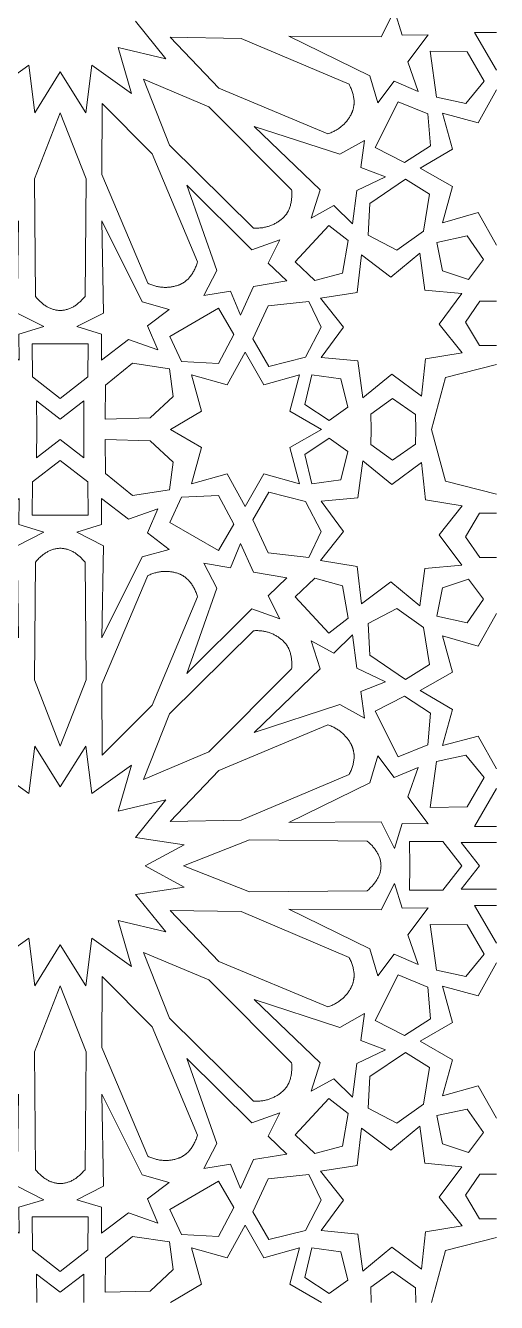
# Model space of a CAD drawing. Header units: millimetres. Extents: x -169 to 2587, y -2213 to 542.
# Drawn here: x 2091 to 2587, y -2213 to -870 of the extents above; entities that cross this region are included whole.
import ezdxf

# ---------------------------------------------------------------- set-up
doc = ezdxf.new("R2010")
doc.units = ezdxf.units.MM

msp = doc.modelspace()

# ---------------------------------------------------------------- linework, layer by layer
at = {"color": 1, "lineweight": 20}
for points in [[(2515.2, -879.5), (2487.8, -879.8), (2479.8, -853.8), (2465.7, -881.7), (2368.7, -880.9), (2454, -922.7), (2462.2, -951.1), (2479.4, -928.1), (2504.8, -939), (2493.7, -907.9)], [(2432.1, -931.5), (2318.4, -883.3), (2243.6, -882), (2295, -935.7), (2409.6, -983.6), (2410.7, -983.3), (2411.8, -982.9), (2412.8, -982.5), (2413.8, -982), (2414.8, -981.6), (2415.8, -981.1), (2416.7, -980.6), (2417.6, -980.1), (2418.5, -979.6), (2419.4, -979.1), (2420.3, -978.6), (2421.1, -978), (2421.9, -977.4), (2422.7, -976.8), (2423.5, -976.2), (2424.2, -975.6), (2425, -975), (2425.7, -974.3), (2426.4, -973.7), (2427.1, -973), (2427.7, -972.3), (2428.4, -971.6), (2429, -970.9), (2429.6, -970.2), (2430.2, -969.4), (2430.7, -968.7), (2431.3, -967.9), (2431.8, -967.2), (2432.3, -966.4), (2432.8, -965.6), (2433.3, -964.8), (2433.8, -963.9), (2434.3, -963), (2434.5, -962.5), (2434.7, -962), (2435, -961.5), (2435.2, -961.1), (2435.4, -960.6), (2435.5, -960.1), (2435.7, -959.6), (2435.9, -959.1), (2436, -958.6), (2436.2, -958.1), (2436.3, -957.7), (2436.4, -957.2), (2436.6, -956.7), (2436.7, -956.2), (2436.8, -955.7), (2436.8, -955.2), (2436.9, -954.7), (2437, -954.2), (2437.1, -953.7), (2437.1, -953.2), (2437.2, -952.7), (2437.2, -952.2), (2437.2, -951.2), (2437.2, -950.2), (2437.2, -949.2), (2437.2, -948.2), (2437.1, -947.2), (2437, -946.2), (2436.8, -945.2), (2436.6, -944.2), (2436.4, -943.1), (2436.2, -942.1), (2435.9, -941.1), (2435.6, -940), (2435.2, -939), (2434.9, -937.9), (2434.5, -936.9), (2434.1, -935.8), (2433.6, -934.8), (2433.1, -933.7), (2432.6, -932.6)], [(2524.2, -944.9), (2555, -951.7), (2574.4, -928.3), (2556.2, -897.4), (2517.3, -896.8)], [(2371.5, -1042.5), (2284.3, -955.3), (2215.5, -926.3), (2243.1, -995.4), (2331.3, -1082.7), (2332.5, -1082.7), (2333.6, -1082.8), (2334.7, -1082.8), (2335.8, -1082.7), (2336.9, -1082.7), (2338, -1082.6), (2339, -1082.5), (2340, -1082.4), (2341.1, -1082.3), (2342.1, -1082.1), (2343.1, -1081.9), (2344, -1081.7), (2345, -1081.5), (2346, -1081.2), (2346.9, -1081), (2347.8, -1080.7), (2348.7, -1080.3), (2349.6, -1080), (2350.5, -1079.6), (2351.4, -1079.3), (2352.3, -1078.9), (2353.1, -1078.5), (2354, -1078), (2354.8, -1077.6), (2355.6, -1077.1), (2356.4, -1076.6), (2357.2, -1076.1), (2358, -1075.6), (2358.8, -1075), (2359.5, -1074.5), (2360.3, -1073.9), (2361, -1073.3), (2361.8, -1072.6), (2362.2, -1072.2), (2362.6, -1071.9), (2363, -1071.5), (2363.3, -1071.1), (2363.7, -1070.8), (2364, -1070.4), (2364.4, -1070), (2364.7, -1069.6), (2365, -1069.2), (2365.4, -1068.8), (2365.7, -1068.4), (2366, -1068), (2366.3, -1067.6), (2366.5, -1067.2), (2366.8, -1066.7), (2367.1, -1066.3), (2367.3, -1065.9), (2367.6, -1065.5), (2367.8, -1065), (2368.1, -1064.6), (2368.3, -1064.1), (2368.5, -1063.7), (2368.9, -1062.8), (2369.3, -1061.8), (2369.6, -1060.9), (2370, -1059.9), (2370.3, -1059), (2370.5, -1058), (2370.8, -1057), (2371, -1055.9), (2371.1, -1054.9), (2371.3, -1053.8), (2371.4, -1052.8), (2371.5, -1051.7), (2371.6, -1050.6), (2371.7, -1049.5), (2371.7, -1048.4), (2371.7, -1047.2), (2371.7, -1046.1), (2371.6, -1044.9), (2371.6, -1043.7)], [(2272.5, -1118.4), (2224.8, -1004.5), (2172.2, -951.7), (2171.7, -1026.4), (2220.3, -1140.7), (2221.3, -1141.2), (2222.3, -1141.6), (2223.4, -1142), (2224.4, -1142.4), (2225.4, -1142.8), (2226.4, -1143.1), (2227.4, -1143.4), (2228.4, -1143.7), (2229.4, -1144), (2230.4, -1144.2), (2231.4, -1144.4), (2232.4, -1144.6), (2233.4, -1144.7), (2234.3, -1144.8), (2235.3, -1144.9), (2236.3, -1145), (2237.2, -1145.1), (2238.2, -1145.1), (2239.2, -1145.1), (2240.1, -1145.1), (2241, -1145), (2242, -1144.9), (2242.9, -1144.9), (2243.9, -1144.7), (2244.8, -1144.6), (2245.7, -1144.5), (2246.6, -1144.3), (2247.6, -1144.1), (2248.5, -1143.9), (2249.4, -1143.6), (2250.3, -1143.4), (2251.2, -1143.1), (2252.2, -1142.8), (2252.7, -1142.6), (2253.2, -1142.4), (2253.7, -1142.2), (2254.2, -1142), (2254.6, -1141.8), (2255.1, -1141.5), (2255.6, -1141.3), (2256, -1141.1), (2256.5, -1140.8), (2256.9, -1140.6), (2257.4, -1140.3), (2257.8, -1140), (2258.2, -1139.8), (2258.6, -1139.5), (2259, -1139.2), (2259.4, -1138.9), (2259.8, -1138.6), (2260.2, -1138.3), (2260.6, -1138), (2261, -1137.6), (2261.4, -1137.3), (2261.7, -1137), (2262.5, -1136.3), (2263.2, -1135.6), (2263.8, -1134.8), (2264.5, -1134), (2265.1, -1133.3), (2265.8, -1132.4), (2266.4, -1131.6), (2266.9, -1130.7), (2267.5, -1129.8), (2268, -1128.9), (2268.5, -1127.9), (2269, -1127), (2269.5, -1126), (2270, -1125), (2270.4, -1123.9), (2270.9, -1122.9), (2271.3, -1121.8), (2271.7, -1120.7), (2272.1, -1119.5)], [(2459.5, -997.9), (2490.2, -1013.7), (2517.7, -996.1), (2515, -962.7), (2483.6, -950)], [(2100.7, -1030.9), (2101.9, -1154.8), (2103.3, -1156.4), (2104.8, -1158), (2105.5, -1158.7), (2106.3, -1159.5), (2107, -1160.2), (2107.8, -1160.8), (2108.5, -1161.5), (2109.3, -1162.1), (2110, -1162.7), (2110.8, -1163.3), (2111.6, -1163.9), (2112.4, -1164.4), (2113.2, -1164.9), (2114, -1165.4), (2114.8, -1165.8), (2115.6, -1166.3), (2116.4, -1166.7), (2117.3, -1167.1), (2118.1, -1167.4), (2119, -1167.7), (2119.8, -1168), (2120.7, -1168.3), (2121.6, -1168.5), (2122.4, -1168.7), (2123.3, -1168.9), (2124.2, -1169.1), (2125.1, -1169.2), (2126.1, -1169.3), (2127, -1169.3), (2127.9, -1169.4), (2128.9, -1169.3), (2129.8, -1169.3), (2130.7, -1169.2), (2131.6, -1169.1), (2132.5, -1168.9), (2133.4, -1168.7), (2134.3, -1168.5), (2135.2, -1168.3), (2136, -1168), (2136.9, -1167.7), (2137.7, -1167.4), (2138.6, -1167.1), (2139.4, -1166.7), (2140.2, -1166.3), (2141.1, -1165.8), (2141.9, -1165.4), (2142.7, -1164.9), (2143.5, -1164.4), (2144.3, -1163.9), (2145, -1163.3), (2145.8, -1162.7), (2146.6, -1162.1), (2147.3, -1161.5), (2148.1, -1160.8), (2148.9, -1160.2), (2149.6, -1159.5), (2150.3, -1158.7), (2151.1, -1158), (2152.5, -1156.4), (2154, -1154.8), (2155.2, -1030.9), (2127.9, -961.4)], [(2435.5, -1078.4), (2416.1, -1059.1), (2392, -1072.2), (2401.7, -1042.5), (2332, -975.8), (2422.4, -1005.1), (2448.4, -990.6), (2444.4, -1018.9), (2470.2, -1028.8), (2440.2, -1043.2)], [(2452.1, -1090.2), (2453.7, -1056.9), (2491.5, -1031.4), (2516.8, -1047.2), (2510.4, -1086), (2482.3, -1106)], [(2366.4, -1138.3), (2346.7, -1119.5), (2359.1, -1095.1), (2329.6, -1105.6), (2261.1, -1037.7), (2292.8, -1127.3), (2279, -1153.6), (2307.2, -1148.9), (2317.7, -1174.4), (2331.4, -1144.1)], [(2084.5, -1221.6), (2084.4, -1194.2), (2110.5, -1186.4), (2082.6, -1172.1), (2084.1, -1075.2), (2041.7, -1160.2), (2013.3, -1168.2), (2036.1, -1185.6), (2025, -1210.9), (2056.2, -1200)], [(2171.4, -1221.6), (2171.5, -1194.2), (2145.4, -1186.4), (2173.3, -1172.1), (2171.8, -1075.2), (2214.2, -1160.2), (2242.6, -1168.2), (2219.8, -1185.6), (2230.8, -1210.9), (2199.6, -1200)], [(2410.8, -1080), (2375.1, -1118.3), (2395.9, -1137.8), (2425.1, -1130), (2431.1, -1095.8)], [(2557.6, -1136.8), (2530.4, -1127.6), (2524.4, -1097.9), (2556.2, -1091), (2573.6, -1115.7)], [(2446.6, -1261.4), (2477.1, -1236.3), (2508.2, -1259.4), (2512.6, -1220.2), (2551.2, -1214), (2527, -1183.6), (2550.6, -1151.7), (2511.9, -1148), (2506.6, -1109), (2476.1, -1134.2), (2445.1, -1111), (2440.6, -1150.3), (2402, -1156.5), (2426.2, -1186.9), (2402.6, -1218.8), (2441.3, -1222.5)], [(2243.3, -1196.6), (2294.4, -1166.9), (2310.5, -1194.7), (2294.6, -1225), (2255.6, -1223)], [(2346.7, -1164.5), (2389.5, -1159.8), (2402.6, -1186.9), (2386.3, -1218.6), (2347.4, -1228.3), (2330.8, -1199.2)], [(2127.9, -1204.3), (2098.5, -1204.3), (2098.8, -1239.1), (2127.9, -1261.8), (2157, -1239.1), (2157.4, -1204.3)], [(2369.8, -1313.5), (2379.7, -1351.7), (2342.3, -1341.2), (2322.7, -1375.6), (2303.8, -1341.2), (2266.2, -1351.7), (2276.8, -1313.5), (2244.1, -1294.4), (2276.8, -1275.3), (2266.2, -1237.1), (2303.8, -1247.6), (2322.7, -1213.2), (2342.3, -1247.6), (2379.7, -1237.1), (2369.8, -1275.3), (2402.9, -1294.4)], [(2175.5, -1248), (2203.9, -1224.9), (2242.9, -1230.8), (2246.8, -1259.8), (2222.7, -1282.4), (2175.2, -1283.7)], [(2392.9, -1237.1), (2385.5, -1268.1), (2411.2, -1285.1), (2430.6, -1270.9), (2423.4, -1241.3)], [(2455, -1310.4), (2477.8, -1326.9), (2502, -1309.9), (2502.4, -1294.4), (2502, -1278.9), (2477.8, -1261.9), (2455, -1278.4), (2455.3, -1294.4)], [(2102.9, -1324.3), (2127.9, -1305.1), (2152.9, -1324.3), (2152.6, -1294.4), (2152.9, -1264.4), (2127.9, -1283.7), (2102.9, -1264.4), (2103.2, -1294.4)], [(2175.5, -1340.8), (2203.9, -1363.9), (2242.9, -1358), (2246.8, -1329), (2222.7, -1306.3), (2175.2, -1305.1)], [(2392.9, -1351.7), (2385.5, -1320.7), (2411.2, -1303.7), (2430.6, -1317.8), (2423.4, -1347.5)], [(2127.9, -1384.5), (2098.5, -1384.5), (2098.8, -1349.7), (2127.9, -1327), (2157, -1349.7), (2157.4, -1384.5)], [(2446.6, -1327.4), (2477.1, -1352.5), (2508.2, -1329.3), (2512.6, -1368.6), (2551.2, -1374.8), (2527, -1405.2), (2550.6, -1437.1), (2511.9, -1440.8), (2506.6, -1479.8), (2476.1, -1454.6), (2445.1, -1477.8), (2440.6, -1438.5), (2402, -1432.3), (2426.2, -1401.9), (2402.6, -1370), (2441.3, -1366.3)], [(2084.5, -1367.1), (2084.4, -1394.6), (2110.5, -1402.4), (2082.6, -1416.7), (2084.1, -1513.6), (2041.7, -1428.6), (2013.3, -1420.6), (2036.1, -1403.2), (2025, -1377.9), (2056.2, -1388.8)], [(2171.4, -1367.1), (2171.5, -1394.6), (2145.4, -1402.4), (2173.3, -1416.7), (2171.8, -1513.6), (2214.2, -1428.6), (2242.6, -1420.6), (2219.8, -1403.2), (2230.8, -1377.9), (2199.6, -1388.8)], [(2243.3, -1392.2), (2294.4, -1421.9), (2310.5, -1394.1), (2294.6, -1363.8), (2255.6, -1365.8)], [(2346.7, -1424.3), (2389.5, -1429), (2402.6, -1401.9), (2386.3, -1370.2), (2347.4, -1360.5), (2330.8, -1389.6)], [(2100.7, -1557.9), (2101.9, -1434), (2103.3, -1432.3), (2104.8, -1430.8), (2105.5, -1430), (2106.3, -1429.3), (2107, -1428.6), (2107.8, -1427.9), (2108.5, -1427.3), (2109.3, -1426.7), (2110, -1426.1), (2110.8, -1425.5), (2111.6, -1424.9), (2112.4, -1424.4), (2113.2, -1423.9), (2114, -1423.4), (2114.8, -1422.9), (2115.6, -1422.5), (2116.4, -1422.1), (2117.3, -1421.7), (2118.1, -1421.4), (2119, -1421.1), (2119.8, -1420.8), (2120.7, -1420.5), (2121.6, -1420.3), (2122.4, -1420.1), (2123.3, -1419.9), (2124.2, -1419.7), (2125.1, -1419.6), (2126.1, -1419.5), (2127, -1419.4), (2127.9, -1419.4), (2128.9, -1419.4), (2129.8, -1419.5), (2130.7, -1419.6), (2131.6, -1419.7), (2132.5, -1419.9), (2133.4, -1420.1), (2134.3, -1420.3), (2135.2, -1420.5), (2136, -1420.8), (2136.9, -1421.1), (2137.7, -1421.4), (2138.6, -1421.7), (2139.4, -1422.1), (2140.2, -1422.5), (2141.1, -1422.9), (2141.9, -1423.4), (2142.7, -1423.9), (2143.5, -1424.4), (2144.3, -1424.9), (2145, -1425.5), (2145.8, -1426.1), (2146.6, -1426.7), (2147.3, -1427.3), (2148.1, -1427.9), (2148.9, -1428.6), (2149.6, -1429.3), (2150.3, -1430), (2151.1, -1430.8), (2152.5, -1432.3), (2154, -1434), (2155.2, -1557.9), (2127.9, -1627.4)], [(2366.4, -1450.4), (2346.7, -1469.3), (2359.1, -1493.7), (2329.6, -1483.2), (2261.1, -1551.1), (2292.8, -1461.5), (2279, -1435.2), (2307.2, -1439.9), (2317.7, -1414.4), (2331.4, -1444.7)], [(2272.5, -1470.4), (2224.8, -1584.3), (2172.2, -1637.1), (2171.7, -1562.4), (2220.3, -1448.1), (2221.3, -1447.6), (2222.3, -1447.2), (2223.4, -1446.8), (2224.4, -1446.4), (2225.4, -1446), (2226.4, -1445.7), (2227.4, -1445.4), (2228.4, -1445.1), (2229.4, -1444.8), (2230.4, -1444.6), (2231.4, -1444.4), (2232.4, -1444.2), (2233.4, -1444.1), (2234.3, -1444), (2235.3, -1443.9), (2236.3, -1443.8), (2237.2, -1443.7), (2238.2, -1443.7), (2239.2, -1443.7), (2240.1, -1443.7), (2241, -1443.8), (2242, -1443.9), (2242.9, -1443.9), (2243.9, -1444.1), (2244.8, -1444.2), (2245.7, -1444.3), (2246.6, -1444.5), (2247.6, -1444.7), (2248.5, -1444.9), (2249.4, -1445.1), (2250.3, -1445.4), (2251.2, -1445.7), (2252.2, -1446), (2252.7, -1446.2), (2253.2, -1446.4), (2253.7, -1446.6), (2254.2, -1446.8), (2254.6, -1447), (2255.1, -1447.3), (2255.6, -1447.5), (2256, -1447.7), (2256.5, -1448), (2256.9, -1448.2), (2257.4, -1448.5), (2257.8, -1448.8), (2258.2, -1449), (2258.6, -1449.3), (2259, -1449.6), (2259.4, -1449.9), (2259.8, -1450.2), (2260.2, -1450.5), (2260.6, -1450.8), (2261, -1451.1), (2261.4, -1451.5), (2261.7, -1451.8), (2262.5, -1452.5), (2263.2, -1453.2), (2263.8, -1454), (2264.5, -1454.7), (2265.1, -1455.5), (2265.8, -1456.4), (2266.4, -1457.2), (2266.9, -1458.1), (2267.5, -1459), (2268, -1459.9), (2268.5, -1460.8), (2269, -1461.8), (2269.5, -1462.8), (2270, -1463.8), (2270.4, -1464.9), (2270.9, -1465.9), (2271.3, -1467), (2271.7, -1468.1), (2272.1, -1469.2)], [(2410.8, -1508.8), (2375.1, -1470.5), (2395.9, -1451), (2425.1, -1458.8), (2431.1, -1493)], [(2557.6, -1452), (2530.4, -1461.2), (2524.4, -1490.9), (2556.2, -1497.8), (2573.6, -1473.1)], [(2452.1, -1498.6), (2453.7, -1531.9), (2491.5, -1557.4), (2516.8, -1541.6), (2510.4, -1502.8), (2482.3, -1482.8)], [(2371.5, -1546.3), (2284.3, -1633.5), (2215.5, -1662.5), (2243.1, -1593.4), (2331.3, -1506.1), (2332.5, -1506.1), (2333.6, -1506), (2334.7, -1506), (2335.8, -1506), (2336.9, -1506.1), (2338, -1506.2), (2339, -1506.3), (2340, -1506.4), (2341.1, -1506.5), (2342.1, -1506.7), (2343.1, -1506.9), (2344, -1507.1), (2345, -1507.3), (2346, -1507.6), (2346.9, -1507.8), (2347.8, -1508.1), (2348.7, -1508.5), (2349.6, -1508.8), (2350.5, -1509.1), (2351.4, -1509.5), (2352.3, -1509.9), (2353.1, -1510.3), (2354, -1510.8), (2354.8, -1511.2), (2355.6, -1511.7), (2356.4, -1512.2), (2357.2, -1512.7), (2358, -1513.2), (2358.8, -1513.8), (2359.5, -1514.3), (2360.3, -1514.9), (2361, -1515.5), (2361.8, -1516.2), (2362.2, -1516.5), (2362.6, -1516.9), (2363, -1517.3), (2363.3, -1517.7), (2363.7, -1518), (2364, -1518.4), (2364.4, -1518.8), (2364.7, -1519.2), (2365, -1519.6), (2365.4, -1520), (2365.7, -1520.4), (2366, -1520.8), (2366.3, -1521.2), (2366.5, -1521.6), (2366.8, -1522.1), (2367.1, -1522.5), (2367.3, -1522.9), (2367.6, -1523.3), (2367.8, -1523.8), (2368.1, -1524.2), (2368.3, -1524.7), (2368.5, -1525.1), (2368.9, -1526), (2369.3, -1527), (2369.6, -1527.9), (2370, -1528.9), (2370.3, -1529.8), (2370.5, -1530.8), (2370.8, -1531.8), (2371, -1532.9), (2371.1, -1533.9), (2371.3, -1534.9), (2371.4, -1536), (2371.5, -1537.1), (2371.6, -1538.2), (2371.7, -1539.3), (2371.7, -1540.4), (2371.7, -1541.6), (2371.7, -1542.7), (2371.6, -1543.9), (2371.6, -1545.1)], [(2435.5, -1510.4), (2416.1, -1529.6), (2392, -1516.6), (2401.7, -1546.3), (2332, -1613), (2422.4, -1583.7), (2448.4, -1598.2), (2444.4, -1569.9), (2470.2, -1560), (2440.2, -1545.6)], [(2459.5, -1590.9), (2490.2, -1575.1), (2517.7, -1592.7), (2515, -1626.1), (2483.6, -1638.8)], [(2432.1, -1657.2), (2318.4, -1705.4), (2243.6, -1706.7), (2295, -1653), (2409.6, -1605.2), (2410.7, -1605.5), (2411.8, -1605.9), (2412.8, -1606.3), (2413.8, -1606.8), (2414.8, -1607.2), (2415.8, -1607.7), (2416.7, -1608.1), (2417.6, -1608.6), (2418.5, -1609.2), (2419.4, -1609.7), (2420.3, -1610.2), (2421.1, -1610.8), (2421.9, -1611.4), (2422.7, -1611.9), (2423.5, -1612.5), (2424.2, -1613.2), (2425, -1613.8), (2425.7, -1614.4), (2426.4, -1615.1), (2427.1, -1615.8), (2427.7, -1616.5), (2428.4, -1617.2), (2429, -1617.9), (2429.6, -1618.6), (2430.2, -1619.4), (2430.7, -1620.1), (2431.3, -1620.9), (2431.8, -1621.6), (2432.3, -1622.4), (2432.8, -1623.2), (2433.3, -1624), (2433.8, -1624.9), (2434.3, -1625.8), (2434.5, -1626.3), (2434.7, -1626.8), (2435, -1627.3), (2435.2, -1627.7), (2435.4, -1628.2), (2435.5, -1628.7), (2435.7, -1629.2), (2435.9, -1629.7), (2436, -1630.2), (2436.2, -1630.6), (2436.3, -1631.1), (2436.4, -1631.6), (2436.6, -1632.1), (2436.7, -1632.6), (2436.8, -1633.1), (2436.8, -1633.6), (2436.9, -1634.1), (2437, -1634.6), (2437.1, -1635.1), (2437.1, -1635.6), (2437.2, -1636.1), (2437.2, -1636.6), (2437.2, -1637.5), (2437.2, -1638.5), (2437.2, -1639.6), (2437.2, -1640.6), (2437.1, -1641.6), (2437, -1642.6), (2436.8, -1643.6), (2436.6, -1644.6), (2436.4, -1645.7), (2436.2, -1646.7), (2435.9, -1647.7), (2435.6, -1648.8), (2435.2, -1649.8), (2434.9, -1650.9), (2434.5, -1651.9), (2434.1, -1653), (2433.6, -1654), (2433.1, -1655.1), (2432.6, -1656.2)], [(2515.2, -1709.3), (2487.8, -1709), (2479.8, -1735), (2465.7, -1707.1), (2368.7, -1707.9), (2454, -1666.1), (2462.2, -1637.7), (2479.4, -1660.6), (2504.8, -1649.8), (2493.7, -1680.9)], [(2524.2, -1643.8), (2555, -1637.1), (2574.4, -1660.5), (2556.2, -1691.4), (2517.3, -1692)], [(2465.7, -1753.5), (2465.6, -1754.4), (2465.6, -1755.3), (2465.5, -1756.2), (2465.4, -1757.1), (2465.2, -1758), (2465, -1758.9), (2464.8, -1759.8), (2464.6, -1760.7), (2464.3, -1761.6), (2464, -1762.4), (2463.7, -1763.3), (2463.3, -1764.1), (2463, -1764.9), (2462.6, -1765.8), (2462.1, -1766.6), (2461.7, -1767.4), (2461.2, -1768.2), (2460.7, -1769), (2460.2, -1769.8), (2459.6, -1770.6), (2459, -1771.3), (2458.4, -1772.1), (2457.8, -1772.9), (2457.1, -1773.6), (2456.5, -1774.4), (2455.8, -1775.1), (2455, -1775.9), (2454.3, -1776.6), (2452.7, -1778.1), (2451.1, -1779.5), (2327.2, -1780.7), (2257.7, -1753.5), (2327.2, -1726.2), (2451.1, -1727.4), (2452.7, -1728.8), (2454.3, -1730.3), (2455, -1731), (2455.8, -1731.8), (2456.5, -1732.5), (2457.1, -1733.3), (2457.8, -1734), (2458.4, -1734.8), (2459, -1735.6), (2459.6, -1736.3), (2460.2, -1737.1), (2460.7, -1737.9), (2461.2, -1738.7), (2461.7, -1739.5), (2462.1, -1740.3), (2462.6, -1741.1), (2463, -1742), (2463.3, -1742.8), (2463.7, -1743.6), (2464, -1744.5), (2464.3, -1745.3), (2464.6, -1746.2), (2464.8, -1747.1), (2465, -1748), (2465.2, -1748.9), (2465.4, -1749.8), (2465.5, -1750.7), (2465.6, -1751.6), (2465.6, -1752.5)], [(2496.1, -1753.9), (2496.1, -1753.5), (2496.1, -1753), (2495.8, -1727.9), (2530.6, -1727.9), (2550.7, -1753.5), (2530.6, -1779), (2495.8, -1779)], [(2515.2, -1797.6), (2487.8, -1797.9), (2479.8, -1771.9), (2465.7, -1799.8), (2368.7, -1799), (2454, -1840.8), (2462.2, -1869.2), (2479.4, -1846.3), (2504.8, -1857.1), (2493.7, -1826)], [(2432.1, -1849.7), (2318.4, -1801.5), (2243.6, -1800.2), (2295, -1853.9), (2409.6, -1901.7), (2410.7, -1901.4), (2411.8, -1901), (2412.8, -1900.6), (2413.8, -1900.1), (2414.8, -1899.7), (2415.8, -1899.2), (2416.7, -1898.8), (2417.6, -1898.3), (2418.5, -1897.7), (2419.4, -1897.2), (2420.3, -1896.7), (2421.1, -1896.1), (2421.9, -1895.5), (2422.7, -1895), (2423.5, -1894.4), (2424.2, -1893.7), (2425, -1893.1), (2425.7, -1892.5), (2426.4, -1891.8), (2427.1, -1891.1), (2427.7, -1890.4), (2428.4, -1889.7), (2429, -1889), (2429.6, -1888.3), (2430.2, -1887.6), (2430.7, -1886.8), (2431.3, -1886), (2431.8, -1885.3), (2432.3, -1884.5), (2432.8, -1883.7), (2433.3, -1882.9), (2433.8, -1882), (2434.3, -1881.1), (2434.5, -1880.6), (2434.7, -1880.1), (2435, -1879.6), (2435.2, -1879.2), (2435.4, -1878.7), (2435.5, -1878.2), (2435.7, -1877.7), (2435.9, -1877.2), (2436, -1876.7), (2436.2, -1876.3), (2436.3, -1875.8), (2436.4, -1875.3), (2436.6, -1874.8), (2436.7, -1874.3), (2436.8, -1873.8), (2436.8, -1873.3), (2436.9, -1872.8), (2437, -1872.3), (2437.1, -1871.8), (2437.1, -1871.3), (2437.2, -1870.8), (2437.2, -1870.4), (2437.2, -1869.4), (2437.2, -1868.4), (2437.2, -1867.4), (2437.2, -1866.3), (2437.1, -1865.3), (2437, -1864.3), (2436.8, -1863.3), (2436.6, -1862.3), (2436.4, -1861.2), (2436.2, -1860.2), (2435.9, -1859.2), (2435.6, -1858.1), (2435.2, -1857.1), (2434.9, -1856), (2434.5, -1855), (2434.1, -1853.9), (2433.6, -1852.9), (2433.1, -1851.8), (2432.6, -1850.7)], [(2524.2, -1863.1), (2555, -1869.8), (2574.4, -1846.4), (2556.2, -1815.5), (2517.3, -1814.9)], [(2371.5, -1960.6), (2284.3, -1873.4), (2215.5, -1844.4), (2243.1, -1913.5), (2331.3, -2000.8), (2332.5, -2000.8), (2333.6, -2000.9), (2334.7, -2000.9), (2335.8, -2000.9), (2336.9, -2000.8), (2338, -2000.7), (2339, -2000.6), (2340, -2000.5), (2341.1, -2000.4), (2342.1, -2000.2), (2343.1, -2000), (2344, -1999.8), (2345, -1999.6), (2346, -1999.3), (2346.9, -1999.1), (2347.8, -1998.8), (2348.7, -1998.5), (2349.6, -1998.1), (2350.5, -1997.8), (2351.4, -1997.4), (2352.3, -1997), (2353.1, -1996.6), (2354, -1996.1), (2354.8, -1995.7), (2355.6, -1995.2), (2356.4, -1994.7), (2357.2, -1994.2), (2358, -1993.7), (2358.8, -1993.1), (2359.5, -1992.6), (2360.3, -1992), (2361, -1991.4), (2361.8, -1990.7), (2362.2, -1990.4), (2362.6, -1990), (2363, -1989.6), (2363.3, -1989.2), (2363.7, -1988.9), (2364, -1988.5), (2364.4, -1988.1), (2364.7, -1987.7), (2365, -1987.3), (2365.4, -1986.9), (2365.7, -1986.5), (2366, -1986.1), (2366.3, -1985.7), (2366.5, -1985.3), (2366.8, -1984.9), (2367.1, -1984.4), (2367.3, -1984), (2367.6, -1983.6), (2367.8, -1983.1), (2368.1, -1982.7), (2368.3, -1982.2), (2368.5, -1981.8), (2368.9, -1980.9), (2369.3, -1979.9), (2369.6, -1979), (2370, -1978), (2370.3, -1977.1), (2370.5, -1976.1), (2370.8, -1975.1), (2371, -1974), (2371.1, -1973), (2371.3, -1972), (2371.4, -1970.9), (2371.5, -1969.8), (2371.6, -1968.7), (2371.7, -1967.6), (2371.7, -1966.5), (2371.7, -1965.3), (2371.7, -1964.2), (2371.6, -1963), (2371.6, -1961.8)], [(2100.7, -1949), (2101.9, -2072.9), (2103.3, -2074.6), (2104.8, -2076.1), (2105.5, -2076.9), (2106.3, -2077.6), (2107, -2078.3), (2107.8, -2079), (2108.5, -2079.6), (2109.3, -2080.2), (2110, -2080.8), (2110.8, -2081.4), (2111.6, -2082), (2112.4, -2082.5), (2113.2, -2083), (2114, -2083.5), (2114.8, -2084), (2115.6, -2084.4), (2116.4, -2084.8), (2117.3, -2085.2), (2118.1, -2085.5), (2119, -2085.8), (2119.8, -2086.1), (2120.7, -2086.4), (2121.6, -2086.6), (2122.4, -2086.8), (2123.3, -2087), (2124.2, -2087.2), (2125.1, -2087.3), (2126.1, -2087.4), (2127, -2087.5), (2127.9, -2087.5), (2128.9, -2087.5), (2129.8, -2087.4), (2130.7, -2087.3), (2131.6, -2087.2), (2132.5, -2087), (2133.4, -2086.8), (2134.3, -2086.6), (2135.2, -2086.4), (2136, -2086.1), (2136.9, -2085.8), (2137.7, -2085.5), (2138.6, -2085.2), (2139.4, -2084.8), (2140.2, -2084.4), (2141.1, -2084), (2141.9, -2083.5), (2142.7, -2083), (2143.5, -2082.5), (2144.3, -2082), (2145, -2081.4), (2145.8, -2080.8), (2146.6, -2080.2), (2147.3, -2079.6), (2148.1, -2079), (2148.9, -2078.3), (2149.6, -2077.6), (2150.3, -2076.9), (2151.1, -2076.1), (2152.5, -2074.6), (2154, -2072.9), (2155.2, -1949), (2127.9, -1879.5)], [(2272.5, -2036.5), (2224.8, -1922.6), (2172.2, -1869.8), (2171.7, -1944.5), (2220.3, -2058.8), (2221.3, -2059.3), (2222.3, -2059.7), (2223.4, -2060.1), (2224.4, -2060.5), (2225.4, -2060.9), (2226.4, -2061.2), (2227.4, -2061.5), (2228.4, -2061.8), (2229.4, -2062.1), (2230.4, -2062.3), (2231.4, -2062.5), (2232.4, -2062.7), (2233.4, -2062.8), (2234.3, -2062.9), (2235.3, -2063), (2236.3, -2063.1), (2237.2, -2063.2), (2238.2, -2063.2), (2239.2, -2063.2), (2240.1, -2063.2), (2241, -2063.1), (2242, -2063.1), (2242.9, -2063), (2243.9, -2062.9), (2244.8, -2062.7), (2245.7, -2062.6), (2246.6, -2062.4), (2247.6, -2062.2), (2248.5, -2062), (2249.4, -2061.8), (2250.3, -2061.5), (2251.2, -2061.2), (2252.2, -2060.9), (2252.7, -2060.7), (2253.2, -2060.5), (2253.7, -2060.3), (2254.2, -2060.1), (2254.6, -2059.9), (2255.1, -2059.6), (2255.6, -2059.4), (2256, -2059.2), (2256.5, -2058.9), (2256.9, -2058.7), (2257.4, -2058.4), (2257.8, -2058.1), (2258.2, -2057.9), (2258.6, -2057.6), (2259, -2057.3), (2259.4, -2057), (2259.8, -2056.7), (2260.2, -2056.4), (2260.6, -2056.1), (2261, -2055.8), (2261.4, -2055.4), (2261.7, -2055.1), (2262.5, -2054.4), (2263.2, -2053.7), (2263.8, -2052.9), (2264.5, -2052.2), (2265.1, -2051.4), (2265.8, -2050.5), (2266.4, -2049.7), (2266.9, -2048.8), (2267.5, -2047.9), (2268, -2047), (2268.5, -2046.1), (2269, -2045.1), (2269.5, -2044.1), (2270, -2043.1), (2270.4, -2042), (2270.9, -2041), (2271.3, -2039.9), (2271.7, -2038.8), (2272.1, -2037.7)], [(2459.5, -1916), (2490.2, -1931.8), (2517.7, -1914.2), (2515, -1880.8), (2483.6, -1868.1)], [(2435.5, -1996.5), (2416.1, -1977.3), (2392, -1990.3), (2401.7, -1960.6), (2332, -1893.9), (2422.4, -1923.2), (2448.4, -1908.7), (2444.4, -1937), (2470.2, -1946.9), (2440.2, -1961.3)], [(2366.4, -2056.5), (2346.7, -2037.6), (2359.1, -2013.2), (2329.6, -2023.7), (2261.1, -1955.8), (2292.8, -2045.4), (2279, -2071.7), (2307.2, -2067), (2317.7, -2092.5), (2331.4, -2062.2)], [(2452.1, -2008.3), (2453.7, -1975), (2491.5, -1949.5), (2516.8, -1965.3), (2510.4, -2004.1), (2482.3, -2024.1)], [(2084.5, -2139.8), (2084.4, -2112.3), (2110.5, -2104.5), (2082.6, -2090.2), (2084.1, -1993.3), (2041.7, -2078.3), (2013.3, -2086.3), (2036.1, -2103.7), (2025, -2129), (2056.2, -2118.1)], [(2171.4, -2139.8), (2171.5, -2112.3), (2145.4, -2104.5), (2173.3, -2090.2), (2171.8, -1993.3), (2214.2, -2078.3), (2242.6, -2086.3), (2219.8, -2103.7), (2230.8, -2129), (2199.6, -2118.1)], [(2410.8, -1998.1), (2375.1, -2036.4), (2395.9, -2055.9), (2425.1, -2048.1), (2431.1, -2013.9)], [(2557.6, -2054.9), (2530.4, -2045.7), (2524.4, -2016), (2556.2, -2009.1), (2573.6, -2033.8)], [(2446.6, -2179.5), (2477.1, -2154.4), (2508.2, -2177.6), (2512.6, -2138.3), (2551.2, -2132.1), (2527, -2101.7), (2550.6, -2069.8), (2511.9, -2066.1), (2506.6, -2027.1), (2476.1, -2052.3), (2445.1, -2029.1), (2440.6, -2068.4), (2402, -2074.6), (2426.2, -2105), (2402.6, -2136.9), (2441.3, -2140.6)], [(2346.7, -2082.6), (2389.5, -2077.9), (2402.6, -2105), (2386.3, -2136.7), (2347.4, -2146.4), (2330.8, -2117.3)], [(2243.3, -2114.8), (2294.4, -2085.1), (2310.5, -2112.8), (2294.6, -2143.1), (2255.6, -2141.1)], [(2127.9, -2122.4), (2098.5, -2122.4), (2098.8, -2157.2), (2127.9, -2179.9), (2157, -2157.2), (2157.4, -2122.4)], [(2175.5, -2166.1), (2203.9, -2143), (2242.9, -2148.9), (2246.8, -2177.9), (2222.7, -2200.6), (2175.2, -2201.8)], [(2392.9, -2155.2), (2385.5, -2186.2), (2411.2, -2203.2), (2430.6, -2189.1), (2423.4, -2159.4)]]:
    msp.add_lwpolyline(points, close=True, dxfattribs=at)
for points in [[(2048.8, -865.3), (2016.7, -904.8), (2067.1, -892.8), (2053, -941.2), (2094.9, -911.5), (2101, -961.4), (2127.9, -918.5), (2154.9, -961.4), (2161, -911.5), (2202.9, -941.2), (2188.8, -892.8), (2239.2, -904.8), (2207.1, -865.3)], [(2587.2, -876.9), (2564, -876.9), (2587.2, -916.7)], [(2587.2, -937.4), (2568, -971.9), (2530.5, -961.9), (2540.8, -999.9), (2507, -1019.8), (2540.8, -1039.1), (2530.5, -1077.3), (2568, -1066.5), (2587.2, -1100.7)], [(2587.2, -1206.3), (2569.3, -1206.3), (2554.6, -1181.5), (2569.7, -1159.6), (2587.2, -1159.6)], [(2587.2, -1362.6), (2533.5, -1348.9), (2518.9, -1294.4), (2533.5, -1239.9), (2587.2, -1226.2)], [(2587.2, -1382.5), (2569.3, -1382.5), (2554.6, -1407.3), (2569.7, -1429.2), (2587.2, -1429.2)], [(2587.2, -1651.4), (2568, -1616.9), (2530.5, -1626.9), (2540.8, -1588.9), (2507, -1569), (2540.8, -1549.7), (2530.5, -1511.5), (2568, -1522.3), (2587.2, -1488.1)], [(2053, -1647.6), (2094.9, -1677.3), (2101, -1627.4), (2127.9, -1670.3), (2154.9, -1627.4), (2161, -1677.3), (2202.9, -1647.6), (2188.8, -1696), (2239.2, -1684), (2207.1, -1723.5), (2258.4, -1731.2), (2217.3, -1753.5), (2258.4, -1775.7), (2207.1, -1783.4), (2239.2, -1822.9), (2188.8, -1810.9), (2202.9, -1859.3), (2161, -1829.6), (2154.9, -1879.5), (2127.9, -1836.6), (2101, -1879.5), (2094.9, -1829.6), (2053, -1859.3)], [(2587.2, -1711.9), (2564, -1711.9), (2587.2, -1672.1)], [(2587.2, -1778), (2549.9, -1778), (2569.2, -1753.5), (2549.9, -1728.9), (2587.2, -1728.9)], [(2587.2, -1795), (2564, -1795), (2587.2, -1834.8)], [(2587.2, -1855.5), (2568, -1890), (2530.5, -1880), (2540.8, -1918), (2507, -1937.9), (2540.8, -1957.2), (2530.5, -1995.4), (2568, -1984.6), (2587.2, -2018.8)], [(2587.2, -2124.4), (2569.3, -2124.4), (2554.6, -2099.6), (2569.7, -2077.7), (2587.2, -2077.7)], [(2244.1, -2212.5), (2276.8, -2193.4), (2266.2, -2155.2), (2303.8, -2165.7), (2322.7, -2131.3), (2342.3, -2165.7), (2379.7, -2155.2), (2369.8, -2193.4), (2402.9, -2212.5)], [(2518.9, -2212.5), (2533.5, -2158), (2587.2, -2144.3)], [(2103.2, -2212.5), (2102.9, -2182.6), (2127.9, -2201.8), (2152.9, -2182.6), (2152.6, -2212.5)], [(2502.4, -2212.5), (2502, -2197), (2477.8, -2180), (2455, -2196.5), (2455.3, -2212.5)]]:
    msp.add_lwpolyline(points, dxfattribs=at)

doc.saveas('drawing.dxf')
